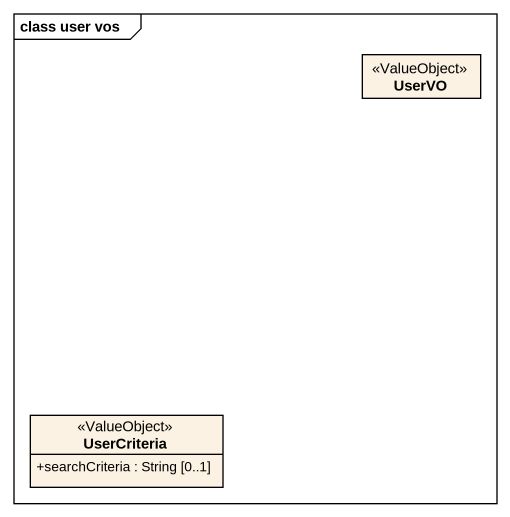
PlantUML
@startuml
mainframe class user vos
hide circle
hide empty members
skinparam classAttributeIconSize 0
class UserVO <<ValueObject>>
class UserCriteria <<ValueObject>> {
  +searchCriteria : String [0..1]
}
@enduml
